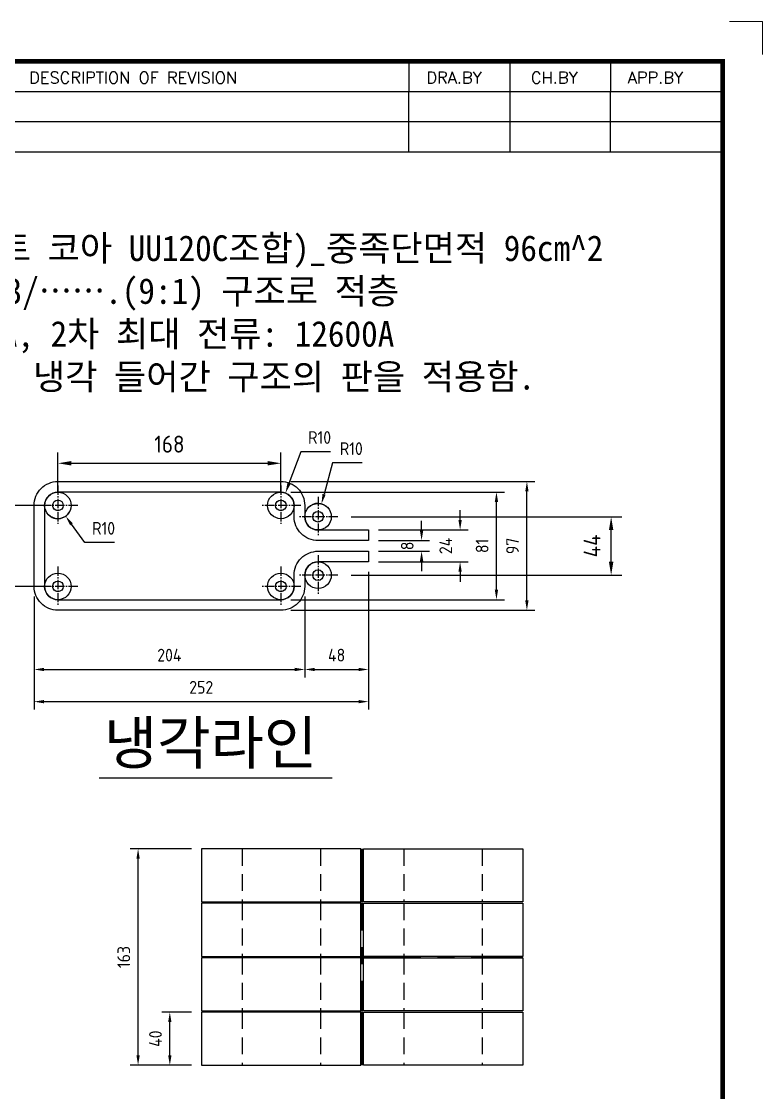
# Model space of a CAD drawing. Header units: millimetres. Extents: x 282 to 14566, y -4134 to 5341.
# Drawn here: x 4409 to 4968, y 1775 to 2582 of the extents above; entities that cross this region are included whole.
import ezdxf
from ezdxf.enums import TextEntityAlignment as Align

# ---------------------------------------------------------------- set-up
doc = ezdxf.new("R2010")
doc.units = ezdxf.units.MM
for name, pattern in [('CENTER1', [10, 7, -1, 1, -1]), ('CENTERX2', [101.6, 63.5, -12.7, 12.7, -12.7]), ('HIDDENX2', [19.05, 12.7, -6.35])]:
    doc.linetypes.add(name, pattern=pattern)
doc.layers.add('FORMAT-1', color=7, linetype='Continuous')
doc.styles.add('HAN', font='')
doc.styles.add('RC', font='ROMANC.SHX')
doc.styles.get("Standard").update_dxf_attribs({"font": 'ISOCP.SHX', "bigfont": 'WHGTXT.SHX'})
doc.styles.get('HAN').set_extended_font_data('GulimChe')
doc.dimstyles.new('PS-3', dxfattribs={"dimscale": 3, "dimtxt": 3.2, "dimasz": 2.5, "dimexe": 2, "dimexo": 2.5, "dimgap": 2, "dimtad": 1, "dimtoh": 1, "dimrnd": 0.05, "dimzin": 12, "dimdsep": 46, "dimtxsty": 'Standard', "dimcen": 0, "dimclrt": 2, "dimazin": 3, "dimtfac": 1, "dimtofl": 0, "dimtmove": 0, "dimatfit": 3, "dimfxl": 0, "dimtolj": 1, "dimtzin": 0, "dimarcsym": 0})
doc.dimstyles.new('PS-4', dxfattribs={"dimscale": 4, "dimtxt": 3.2, "dimasz": 2.5, "dimexe": 2, "dimexo": 2.5, "dimgap": 2, "dimtad": 1, "dimtoh": 1, "dimrnd": 0.05, "dimzin": 12, "dimdsep": 46, "dimtxsty": 'Standard', "dimcen": 0, "dimclrt": 2, "dimazin": 3, "dimtfac": 1, "dimtofl": 0, "dimtmove": 0, "dimatfit": 3, "dimfxl": 0, "dimtolj": 1, "dimtzin": 0, "dimarcsym": 0})

# ---------------------------------------------------------------- blocks, each defined once
blk = doc.blocks.new('format-2')
at = {"color": 3, "lineweight": 9}
for p in [(604, 422), (609, 417)]:
    blk.add_line(p, (609, 422), dxfattribs=at)
at = {"color": 180}
for p, q in [((555.72, 411.45), (555.72, 416)), ((570.95, 411.45), (570.95, 416)), ((586.11, 411.45), (586.11, 416)), ((447.47, 411.45), (603, 411.45))]:
    blk.add_line(p, q, dxfattribs=at)
at = {"layer": 'FORMAT-1', "color": 7, "const_width": 0.7}
blk.add_lwpolyline([(18, 6), (18, 416), (603, 416), (603, 6)], close=True, dxfattribs=at)
at = {"color": 2, "style": 'RC'}
for s, height, p in [('DESCRIPTION OF REVISION', 1.7875, (498.48, 412.64)), ('DRA.BY', 1.788, (558.33, 412.64)), ('CH.BY', 1.788, (574.09, 412.64)), ('APP.BY', 1.788, (588.68, 412.64))]:
    blk.add_text(s, height=height, dxfattribs=at).set_placement(p)
at = {"style": 'HAN'}
for tag, height, p in [('MODEL-NAME', 3, (574.6, 32.53)), ('SCALE', 2.7, (509.31, 27.29)), ('PART-NAME', 3, (574.6, 27.29)), ('PART-NO', 3, (574.6, 22.01)), ('DRA-BY', 3, (449.22, 20.44)), ('CH-BY', 3, (465.71, 20.44)), ('APP-BY', 3, (482.2, 20.44)), ('관련업체명', 3, (524.09, 10.29)), ('DRA-DATE', 2.5, (449.22, 8.48)), ('CH-DATE', 2.5, (465.71, 8.48)), ('APP-DATE', 2.5, (482.2, 8.48))]:
    blk.add_attdef(tag, text='', height=height, dxfattribs=at).set_placement(p, align=Align.MIDDLE_CENTER)
blk = doc.blocks.new('re2')
at = {"color": 180}
for p, q in [((0, 0), (0, -4.55)), ((6.87, -0.64), (3.86, -3.91)), ((6.87, -0.64), (9.88, -3.91)), ((13.74, -4.55), (13.74, 0)), ((28.97, -4.55), (28.97, 0)), ((108.25, -4.55), (108.25, 0)), ((123.49, -4.55), (123.49, 0)), ((138.64, -4.55), (138.64, 0)), ((0, -4.55), (155.53, -4.55)), ((9.88, -3.91), (3.86, -3.91))]:
    blk.add_line(p, q, dxfattribs=at)
at = {"color": 2, "style": 'RC', "oblique": 15}
blk.add_attdef('-1', text='', height=1.56, dxfattribs=at).set_placement((9.37, -1.66), align=Align.MIDDLE_LEFT)
at = {"color": 2, "style": 'HAN'}
for tag, p in [('REV.-DATE', (21.36, -2.28)), ('DRA.BY', (115.87, -2.28)), ('CH.BY', (131.07, -2.28)), ('APP.BY', (147.09, -2.28))]:
    blk.add_attdef(tag, text='', height=2.5, dxfattribs=at).set_placement(p, align=Align.MIDDLE_CENTER)
blk.add_attdef('DESCRIPTION-OF-REVISION', text='', height=2.5, dxfattribs=at).set_placement((31.61, -2.28), align=Align.MIDDLE_LEFT)
at = {"color": 2, "style": 'RC', "oblique": 15}
blk.add_attdef('REV.NO', text='', height=1.56, dxfattribs=at).set_placement((6.59, -2.56), align=Align.MIDDLE_CENTER)
blk = doc.blocks.new('*D138')
at = {"color": 0, "lineweight": -2}
for p, q in [((4670.93, 2167.45), (4670.93, 2063.63)), ((4418.93, 2148.95), (4418.93, 2063.63)), ((4426.43, 2069.63), (4663.43, 2069.63))]:
    blk.add_line(p, q, dxfattribs=at)
at = {"color": 0}
for points in [[(4426.43, 2070.88), (4426.43, 2068.38), (4418.93, 2069.63)], [(4663.43, 2070.88), (4663.43, 2068.38), (4670.93, 2069.63)]]:
    blk.add_solid(points, dxfattribs=at)
at = {"layer": 'DEFPOINTS', "color": 0}
for p in [(4670.93, 2174.95), (4418.93, 2156.45), (4670.93, 2069.63)]:
    blk.add_point(p, dxfattribs=at)
at = {"color": 2, "insert": (4544.93, 2080.43), "char_height": 9.6, "attachment_point": 5}
blk.add_mtext('\\A1;252', dxfattribs=at)
blk = doc.blocks.new('*D139')
at = {"color": 0, "lineweight": -2}
for p, q in [((4418.93, 2148.95), (4418.93, 2087.87)), ((4622.93, 2148.95), (4622.93, 2087.87)), ((4426.43, 2093.87), (4615.43, 2093.87))]:
    blk.add_line(p, q, dxfattribs=at)
at = {"color": 0}
for points in [[(4426.43, 2095.12), (4426.43, 2092.62), (4418.93, 2093.87)], [(4615.43, 2095.12), (4615.43, 2092.62), (4622.93, 2093.87)]]:
    blk.add_solid(points, dxfattribs=at)
at = {"layer": 'DEFPOINTS', "color": 0}
for p in [(4418.93, 2156.45), (4622.93, 2156.45), (4622.93, 2093.87)]:
    blk.add_point(p, dxfattribs=at)
at = {"color": 2, "insert": (4520.93, 2104.67), "char_height": 9.6, "attachment_point": 5}
blk.add_mtext('\\A1;204', dxfattribs=at)
blk = doc.blocks.new('*D140')
at = {"color": 0, "lineweight": -2}
for p, q in [((4739.96, 2206.45), (4739.96, 2213.95)), ((4678.43, 2198.95), (4745.96, 2198.95)), ((4678.43, 2174.95), (4745.96, 2174.95)), ((4739.96, 2167.45), (4739.96, 2159.95))]:
    blk.add_line(p, q, dxfattribs=at)
at = {"color": 0}
for points in [[(4738.71, 2206.45), (4741.21, 2206.45), (4739.96, 2198.95)], [(4738.71, 2167.45), (4741.21, 2167.45), (4739.96, 2174.95)]]:
    blk.add_solid(points, dxfattribs=at)
at = {"layer": 'DEFPOINTS', "color": 0}
for p in [(4670.93, 2198.95), (4739.96, 2198.95), (4670.93, 2174.95)]:
    blk.add_point(p, dxfattribs=at)
at = {"color": 2, "insert": (4729.16, 2186.95), "char_height": 9.6, "attachment_point": 5, "rotation": 90}
blk.add_mtext('\\A1;24', dxfattribs=at)
blk = doc.blocks.new('*D141')
at = {"color": 0, "lineweight": -2}
for p, q in [((4612.43, 2235.45), (4796.29, 2235.45)), ((4790.29, 2145.95), (4790.29, 2227.95)), ((4612.43, 2138.45), (4796.29, 2138.45))]:
    blk.add_line(p, q, dxfattribs=at)
at = {"color": 0}
for points in [[(4789.04, 2227.95), (4791.54, 2227.95), (4790.29, 2235.45)], [(4789.04, 2145.95), (4791.54, 2145.95), (4790.29, 2138.45)]]:
    blk.add_solid(points, dxfattribs=at)
at = {"layer": 'DEFPOINTS', "color": 0}
for p in [(4604.93, 2235.45), (4790.29, 2235.45), (4604.93, 2138.45)]:
    blk.add_point(p, dxfattribs=at)
at = {"color": 2, "insert": (4779.49, 2186.95), "char_height": 9.6, "attachment_point": 5, "rotation": 90}
blk.add_mtext('\\A1;97', dxfattribs=at)
blk = doc.blocks.new('*D142')
at = {"color": 0, "lineweight": -2}
for p, q in [((4670.93, 2167.45), (4670.93, 2087.87)), ((4622.93, 2148.95), (4622.93, 2087.87)), ((4630.43, 2093.87), (4663.43, 2093.87))]:
    blk.add_line(p, q, dxfattribs=at)
at = {"color": 0}
for points in [[(4630.43, 2095.12), (4630.43, 2092.62), (4622.93, 2093.87)], [(4663.43, 2095.12), (4663.43, 2092.62), (4670.93, 2093.87)]]:
    blk.add_solid(points, dxfattribs=at)
at = {"layer": 'DEFPOINTS', "color": 0}
for p in [(4670.93, 2174.95), (4622.93, 2156.45), (4670.93, 2093.87)]:
    blk.add_point(p, dxfattribs=at)
at = {"color": 2, "insert": (4646.93, 2104.67), "char_height": 9.6, "attachment_point": 5}
blk.add_mtext('\\A1;48', dxfattribs=at)
blk = doc.blocks.new('*D143')
at = {"color": 0, "lineweight": -2}
for p, q in [((4710.94, 2198.45), (4710.94, 2205.95)), ((4678.43, 2190.95), (4716.94, 2190.95)), ((4678.43, 2182.95), (4716.94, 2182.95)), ((4710.94, 2175.45), (4710.94, 2167.95))]:
    blk.add_line(p, q, dxfattribs=at)
at = {"color": 0}
for points in [[(4709.69, 2198.45), (4712.19, 2198.45), (4710.94, 2190.95)], [(4709.69, 2175.45), (4712.19, 2175.45), (4710.94, 2182.95)]]:
    blk.add_solid(points, dxfattribs=at)
at = {"layer": 'DEFPOINTS', "color": 0}
for p in [(4670.93, 2190.95), (4710.94, 2190.95), (4670.93, 2182.95)]:
    blk.add_point(p, dxfattribs=at)
at = {"color": 2, "insert": (4700.14, 2186.95), "char_height": 9.6, "attachment_point": 5, "rotation": 90}
blk.add_mtext('\\A1;8', dxfattribs=at)
blk = doc.blocks.new('*D144')
at = {"color": 0, "lineweight": -2}
for p, q in [((4612.43, 2227.45), (4773.35, 2227.45)), ((4767.35, 2153.95), (4767.35, 2219.95)), ((4612.43, 2146.45), (4773.35, 2146.45))]:
    blk.add_line(p, q, dxfattribs=at)
at = {"color": 0}
for points in [[(4766.1, 2219.95), (4768.6, 2219.95), (4767.35, 2227.45)], [(4766.1, 2153.95), (4768.6, 2153.95), (4767.35, 2146.45)]]:
    blk.add_solid(points, dxfattribs=at)
at = {"layer": 'DEFPOINTS', "color": 0}
for p in [(4604.93, 2227.45), (4767.35, 2227.45), (4604.93, 2146.45)]:
    blk.add_point(p, dxfattribs=at)
at = {"color": 2, "insert": (4756.55, 2186.95), "char_height": 9.6, "attachment_point": 5, "rotation": 90}
blk.add_mtext('\\A1;81', dxfattribs=at)
blk = doc.blocks.new('*D145')
at = {"color": 0, "lineweight": -2}
for p, q in [((4457.18, 2189.39), (4447.17, 2203.26)), ((4479.51, 2189.39), (4457.18, 2189.39))]:
    blk.add_line(p, q, dxfattribs=at)
blk.add_arc((4436.93, 2217.45), 10, 222.97183, 340.19118, dxfattribs=at)
at = {"color": 0}
blk.add_solid([(4448.19, 2203.99), (4446.16, 2202.53), (4442.78, 2209.34)], dxfattribs=at)
at = {"layer": 'DEFPOINTS', "color": 0}
for p in [(4436.93, 2217.45), (4442.78, 2209.34)]:
    blk.add_point(p, dxfattribs=at)
at = {"color": 2, "insert": (4471.34, 2200.19), "char_height": 9.6, "attachment_point": 5}
blk.add_mtext('\\A1;R10', dxfattribs=at)
blk = doc.blocks.new('*D146')
at = {"color": 0, "lineweight": -2}
for p, q in [((4643.81, 2249.4), (4637.47, 2225.85)), ((4666.13, 2249.4), (4643.81, 2249.4))]:
    blk.add_line(p, q, dxfattribs=at)
blk.add_arc((4632.93, 2208.95), 10, 40.57433, 137.02817, dxfattribs=at)
at = {"color": 0}
blk.add_solid([(4636.27, 2226.17), (4638.68, 2225.52), (4635.53, 2218.61)], dxfattribs=at)
at = {"layer": 'DEFPOINTS', "color": 0}
for p in [(4635.53, 2218.61), (4632.93, 2208.95)]:
    blk.add_point(p, dxfattribs=at)
at = {"color": 2, "insert": (4657.97, 2260.2), "char_height": 9.6, "attachment_point": 5}
blk.add_mtext('\\A1;R10', dxfattribs=at)
blk = doc.blocks.new('*D147')
at = {"color": 0, "lineweight": -2}
for p, q in [((4619.93, 2257.79), (4611.03, 2233.85)), ((4642.26, 2257.79), (4619.93, 2257.79))]:
    blk.add_line(p, q, dxfattribs=at)
at = {"color": 0}
blk.add_solid([(4609.86, 2234.29), (4612.2, 2233.42), (4608.42, 2226.82)], dxfattribs=at)
at = {"layer": 'DEFPOINTS', "color": 0}
for p in [(4608.42, 2226.82), (4604.93, 2217.45)]:
    blk.add_point(p, dxfattribs=at)
at = {"color": 2, "insert": (4634.1, 2268.59), "char_height": 9.6, "attachment_point": 5}
blk.add_mtext('\\A1;R10', dxfattribs=at)
blk = doc.blocks.new('A$C36744CA9')
at = {"color": 1, "linetype": 'CENTERX2'}
for p, q in [((-56.18, -149.14), (-56.18, 92.86)), ((25.32, -28.14), (-137.68, -28.14))]:
    blk.add_line(p, q, dxfattribs=at)
at = {"color": 2, "linetype": 'HIDDENX2'}
for p, q in [((-137.68, 62.36), (-97.68, 62.36)), ((-96.68, 62.36), (-56.68, 62.36)), ((-55.68, 62.36), (-15.68, 62.36)), ((-14.68, 62.36), (25.32, 62.36)), ((-137.68, 3.36), (-97.68, 3.36)), ((-96.68, 3.36), (-56.68, 3.36)), ((-55.68, 3.36), (-15.68, 3.36)), ((-14.68, 3.36), (25.32, 3.36)), ((-137.68, -59.64), (-97.68, -59.64)), ((-96.68, -59.64), (-56.68, -59.64)), ((-55.68, -59.64), (-15.68, -59.64)), ((-14.68, -59.64), (25.32, -59.64)), ((-137.68, -118.64), (-97.68, -118.64)), ((-96.68, -118.64), (-56.68, -118.64)), ((-55.68, -118.64), (-15.68, -118.64)), ((-14.68, -118.64), (25.32, -118.64))]:
    blk.add_line(p, q, dxfattribs=at)
at = {"color": 250}
for points in [[(-137.68, 92.86), (-97.68, 92.86), (-97.68, -27.14), (-137.68, -27.14)], [(-96.68, 92.86), (-56.68, 92.86), (-56.68, -27.14), (-96.68, -27.14)], [(-55.68, 92.86), (-15.68, 92.86), (-15.68, -27.14), (-55.68, -27.14)], [(-14.68, 92.86), (25.32, 92.86), (25.32, -27.14), (-14.68, -27.14)], [(-137.68, -149.14), (-97.68, -149.14), (-97.68, -29.14), (-137.68, -29.14)], [(-96.68, -149.14), (-56.68, -149.14), (-56.68, -29.14), (-96.68, -29.14)], [(-55.68, -149.14), (-15.68, -149.14), (-15.68, -29.14), (-55.68, -29.14)], [(-14.68, -149.14), (25.32, -149.14), (25.32, -29.14), (-14.68, -29.14)]]:
    blk.add_lwpolyline(points, close=True, dxfattribs=at)
blk = doc.blocks.new('*D232')
at = {"color": 0, "lineweight": -2}
for p, q in [((4537.69, 1958.76), (4491.34, 1958.76)), ((4497.34, 1803.26), (4497.34, 1951.26)), ((4537.69, 1795.76), (4491.34, 1795.76))]:
    blk.add_line(p, q, dxfattribs=at)
at = {"color": 0}
for points in [[(4496.09, 1951.26), (4498.59, 1951.26), (4497.34, 1958.76)], [(4496.09, 1803.26), (4498.59, 1803.26), (4497.34, 1795.76)]]:
    blk.add_solid(points, dxfattribs=at)
at = {"layer": 'DEFPOINTS', "color": 0}
for p in [(4497.34, 1958.76), (4545.19, 1958.76), (4545.19, 1795.76)]:
    blk.add_point(p, dxfattribs=at)
at = {"color": 2, "insert": (4486.54, 1877.26), "char_height": 9.6, "attachment_point": 5, "rotation": 90}
blk.add_mtext('\\A1;163', dxfattribs=at)
blk = doc.blocks.new('*D233')
at = {"color": 0, "lineweight": -2}
for p, q in [((4537.69, 1835.76), (4515.25, 1835.76)), ((4521.25, 1803.26), (4521.25, 1828.26)), ((4537.69, 1795.76), (4515.25, 1795.76))]:
    blk.add_line(p, q, dxfattribs=at)
at = {"color": 0}
for points in [[(4520, 1828.26), (4522.5, 1828.26), (4521.25, 1835.76)], [(4520, 1803.26), (4522.5, 1803.26), (4521.25, 1795.76)]]:
    blk.add_solid(points, dxfattribs=at)
at = {"layer": 'DEFPOINTS', "color": 0}
for p in [(4521.25, 1835.76), (4545.19, 1835.76), (4545.19, 1795.76)]:
    blk.add_point(p, dxfattribs=at)
at = {"color": 2, "insert": (4510.45, 1815.76), "char_height": 9.6, "attachment_point": 5, "rotation": 90}
blk.add_mtext('\\A1;40', dxfattribs=at)
blk = doc.blocks.new('A$C113A362D')
at = {"color": 1, "linetype": 'CENTER1'}
for p, q in [((0, 15), (0, -15)), ((15, 0), (-15, 0))]:
    blk.add_line(p, q, dxfattribs=at)
for radius in [10, 4]:
    blk.add_circle((0, 0), radius)
blk = doc.blocks.new('*D1472')
at = {"color": 0, "linetype": 'ByBlock', "lineweight": -2}
for p, q in [((4657.93, 2208.95), (4861.77, 2208.95)), ((4853.77, 2174.95), (4853.77, 2198.95)), ((4657.93, 2164.95), (4861.77, 2164.95))]:
    blk.add_line(p, q, dxfattribs=at)
at = {"color": 0}
for points in [[(4852.1, 2198.95), (4855.43, 2198.95), (4853.77, 2208.95)], [(4852.1, 2174.95), (4855.43, 2174.95), (4853.77, 2164.95)]]:
    blk.add_solid(points, dxfattribs=at)
at = {"layer": 'DEFPOINTS', "color": 0}
for p in [(4647.93, 2208.95), (4853.77, 2208.95), (4647.93, 2164.95)]:
    blk.add_point(p, dxfattribs=at)
at = {"color": 2, "insert": (4839.37, 2186.95), "char_height": 12.8, "attachment_point": 5, "rotation": 90}
blk.add_mtext('\\A1;44', dxfattribs=at)
blk = doc.blocks.new('*D1473')
at = {"color": 0, "linetype": 'ByBlock', "lineweight": -2}
for p, q in [((4426.93, 2217.45), (4381.52, 2217.45)), ((4389.52, 2207.45), (4389.52, 2166.45)), ((4426.93, 2156.45), (4381.52, 2156.45))]:
    blk.add_line(p, q, dxfattribs=at)
at = {"color": 0}
for points in [[(4387.85, 2207.45), (4391.18, 2207.45), (4389.52, 2217.45)], [(4387.85, 2166.45), (4391.18, 2166.45), (4389.52, 2156.45)]]:
    blk.add_solid(points, dxfattribs=at)
at = {"layer": 'DEFPOINTS', "color": 0}
for p in [(4436.93, 2217.45), (4389.52, 2156.45), (4436.93, 2156.45)]:
    blk.add_point(p, dxfattribs=at)
at = {"color": 2, "insert": (4375.12, 2186.95), "char_height": 12.8, "attachment_point": 5, "rotation": 90}
blk.add_mtext('\\A1;61', dxfattribs=at)
blk = doc.blocks.new('*D1474')
at = {"color": 0, "linetype": 'ByBlock', "lineweight": -2}
for p, q in [((4436.93, 2227.45), (4436.93, 2257.19)), ((4604.93, 2227.45), (4604.93, 2257.19)), ((4446.93, 2249.19), (4594.93, 2249.19))]:
    blk.add_line(p, q, dxfattribs=at)
at = {"color": 0}
for points in [[(4446.93, 2250.86), (4446.93, 2247.53), (4436.93, 2249.19)], [(4594.93, 2250.86), (4594.93, 2247.53), (4604.93, 2249.19)]]:
    blk.add_solid(points, dxfattribs=at)
at = {"layer": 'DEFPOINTS', "color": 0}
for p in [(4604.93, 2249.19), (4436.93, 2217.45), (4604.93, 2217.45)]:
    blk.add_point(p, dxfattribs=at)
at = {"color": 2, "insert": (4520.93, 2263.59), "char_height": 12.8, "attachment_point": 5}
blk.add_mtext('\\A1;168', dxfattribs=at)

msp = doc.modelspace()

# ---------------------------------------------------------------- linework, layer by layer
msp.add_line((4468.005, 2012.344), (4643.541, 2012.344))
at = {"color": 6}
msp.add_lwpolyline([(4670.931, 2190.949), (4632.931, 2190.949, -0.4142136), (4614.931, 2208.949), (4614.931, 2217.449, 0.4142136), (4604.931, 2227.449), (4436.931, 2227.449, 0.4142136), (4426.931, 2217.449), (4426.931, 2156.449, 0.4142136), (4436.931, 2146.449), (4604.931, 2146.449, 0.4142136), (4614.931, 2156.449), (4614.931, 2164.949, -0.4142136), (4632.931, 2182.949), (4670.931, 2182.949), (4670.931, 2174.949), (4632.931, 2174.949, 0.4142136), (4622.931, 2164.949), (4622.931, 2156.449, -0.4142136), (4604.931, 2138.449), (4436.931, 2138.449, -0.4142136), (4418.931, 2156.449), (4418.931, 2217.449, -0.4142136), (4436.931, 2235.449), (4604.931, 2235.449, -0.4142136), (4622.931, 2217.449), (4622.931, 2208.949, 0.4142136), (4632.931, 2198.949), (4670.931, 2198.949)], format="xyb", close=True, dxfattribs=at)

# ---------------------------------------------------------------- block references
at = {"xscale": 5, "yscale": 5, "zscale": 5}
msp.add_blockref('format-2', (1922.876, 472.022), dxfattribs=at)
ref = msp.add_blockref('re2', (4160.205, 2529.272), dxfattribs=dict(xscale=5, yscale=5, zscale=5))
ref.add_attrib('REV.NO', '1', dxfattribs={"color": 2, "height": 7.8, "style": 'RC'}).set_placement((4193.147, 2516.485), align=Align.MIDDLE_CENTER)
ref = msp.add_blockref('re2', (4160.205, 2506.522), dxfattribs=dict(xscale=5, yscale=5, zscale=5))
ref.add_attrib('REV.NO', '2', dxfattribs={"color": 2, "height": 7.8, "style": 'RC'}).set_placement((4193.147, 2493.735), align=Align.MIDDLE_CENTER)
for p in [(4436.931, 2217.449), (4604.931, 2217.449), (4632.931, 2208.949), (4632.931, 2164.949), (4436.931, 2156.449), (4604.931, 2156.449)]:
    msp.add_blockref('A$C113A362D', p)
at = {"rotation": 270}
msp.add_blockref('A$C36744CA9', (4694.331, 1821.086), dxfattribs=at)

# ---------------------------------------------------------------- texts
at = {"color": 2, "style": 'HAN'}
msp.add_text('냉각라인', height=32, dxfattribs=at).set_placement((4471.63, 2022.648))
at = {"color": 2, "insert": (4134.846, 2453.159), "char_height": 19.3536, "attachment_point": 1, "style": 'HAN'}
msp.add_mtext_dynamic_manual_height_columns('{\\LNOTE}\\P1.적층형 27층 (페라이트 코아 UU120C조합)_중족단면적 96cm^ 2 \\P2.27 : 3/3/3/3/3/3/3/3/…….(9:1) 구조로 적층\\P3.1차 최대전류 : 1400A, 2차 최대 전류: 12600A\\P  --> 6T 부스바에 내부 냉각 들어간 구조의 판을 적용함.\\P{\\C1;4.제작수량 : 2SET}', width=762.71533, gutter_width=769.295, heights=[376.254], dxfattribs=at)

# ---------------------------------------------------------------- dimensions: what is measured, and where the dimension line sits
at = {"color": 1}
dim = msp.add_linear_dim(base=(4604.931, 2249.192), p1=(4436.931, 2217.449), p2=(4604.931, 2217.449), dimstyle='PS-4', override={"dimfxl": 8, "dimarcsym": 1}, dxfattribs=at)
dim.commit()
dim.dimension.update_dxf_attribs({"geometry": '*D1474', "text_midpoint": (4520.931, 2263.592)})
for center, mpoint, picture, middle in [((4604.931, 2217.449), (4608.417, 2226.822), '*D147', (4634.098, 2257.79)), ((4632.931, 2208.949), (4635.528, 2218.606), '*D146', (4657.971, 2249.402))]:
    dim = msp.add_radius_dim(center=center, mpoint=mpoint, dimstyle='PS-3')
    dim.commit()
    dim.dimension.update_dxf_attribs({"geometry": picture, "text_midpoint": middle, "dimtype": 164})
for base, p1, p2, picture, middle in [((4790.286, 2235.449), (4604.931, 2138.449), (4604.931, 2235.449), '*D141', (4779.486, 2186.949)), ((4767.346, 2227.449), (4604.931, 2146.449), (4604.931, 2227.449), '*D144', (4756.546, 2186.949)), ((4739.958, 2198.949), (4670.931, 2174.949), (4670.931, 2198.949), '*D140', (4729.157, 2186.949)), ((4497.34, 1958.763), (4545.188, 1795.763), (4545.188, 1958.763), '*D232', (4486.54, 1877.263)), ((4521.246, 1835.763), (4545.188, 1795.763), (4545.188, 1835.763), '*D233', (4510.446, 1815.763))]:
    dim = msp.add_linear_dim(base=base, p1=p1, p2=p2, angle=90, dimstyle='PS-3')
    dim.commit()
    dim.dimension.update_dxf_attribs({"geometry": picture, "text_midpoint": middle})
for base, p1, p2, picture, middle in [((4389.515, 2156.449), (4436.931, 2217.449), (4436.931, 2156.449), '*D1473', (4375.115, 2186.949)), ((4853.767, 2208.949), (4647.931, 2164.949), (4647.931, 2208.949), '*D1472', (4839.367, 2186.949))]:
    dim = msp.add_linear_dim(base=base, p1=p1, p2=p2, angle=90, dimstyle='PS-4', override={"dimfxl": 8, "dimarcsym": 1}, dxfattribs=at)
    dim.commit()
    dim.dimension.update_dxf_attribs({"geometry": picture, "text_midpoint": middle})
dim = msp.add_radius_dim(center=(4436.931, 2217.449), mpoint=(4442.783, 2209.34), dimstyle='PS-3')
dim.commit()
dim.dimension.update_dxf_attribs({"geometry": '*D145', "text_midpoint": (4471.341, 2200.191)})
dim = msp.add_linear_dim(base=(4710.941, 2190.949), p1=(4670.931, 2182.949), p2=(4670.931, 2190.949), angle=90, dimstyle='PS-3')
dim.commit()
dim.dimension.update_dxf_attribs({"geometry": '*D143', "text_midpoint": (4710.941, 2186.949), "dimtype": 160})
for base, p1, p2, picture, middle in [((4670.931, 2069.628), (4418.931, 2156.449), (4670.931, 2174.949), '*D138', (4544.931, 2080.429)), ((4670.931, 2093.865), (4622.931, 2156.449), (4670.931, 2174.949), '*D142', (4646.931, 2104.665)), ((4622.931, 2093.865), (4418.931, 2156.449), (4622.931, 2156.449), '*D139', (4520.931, 2104.666))]:
    dim = msp.add_linear_dim(base=base, p1=p1, p2=p2, dimstyle='PS-3')
    dim.commit()
    dim.dimension.update_dxf_attribs({"geometry": picture, "text_midpoint": middle})

doc.saveas('drawing.dxf')
